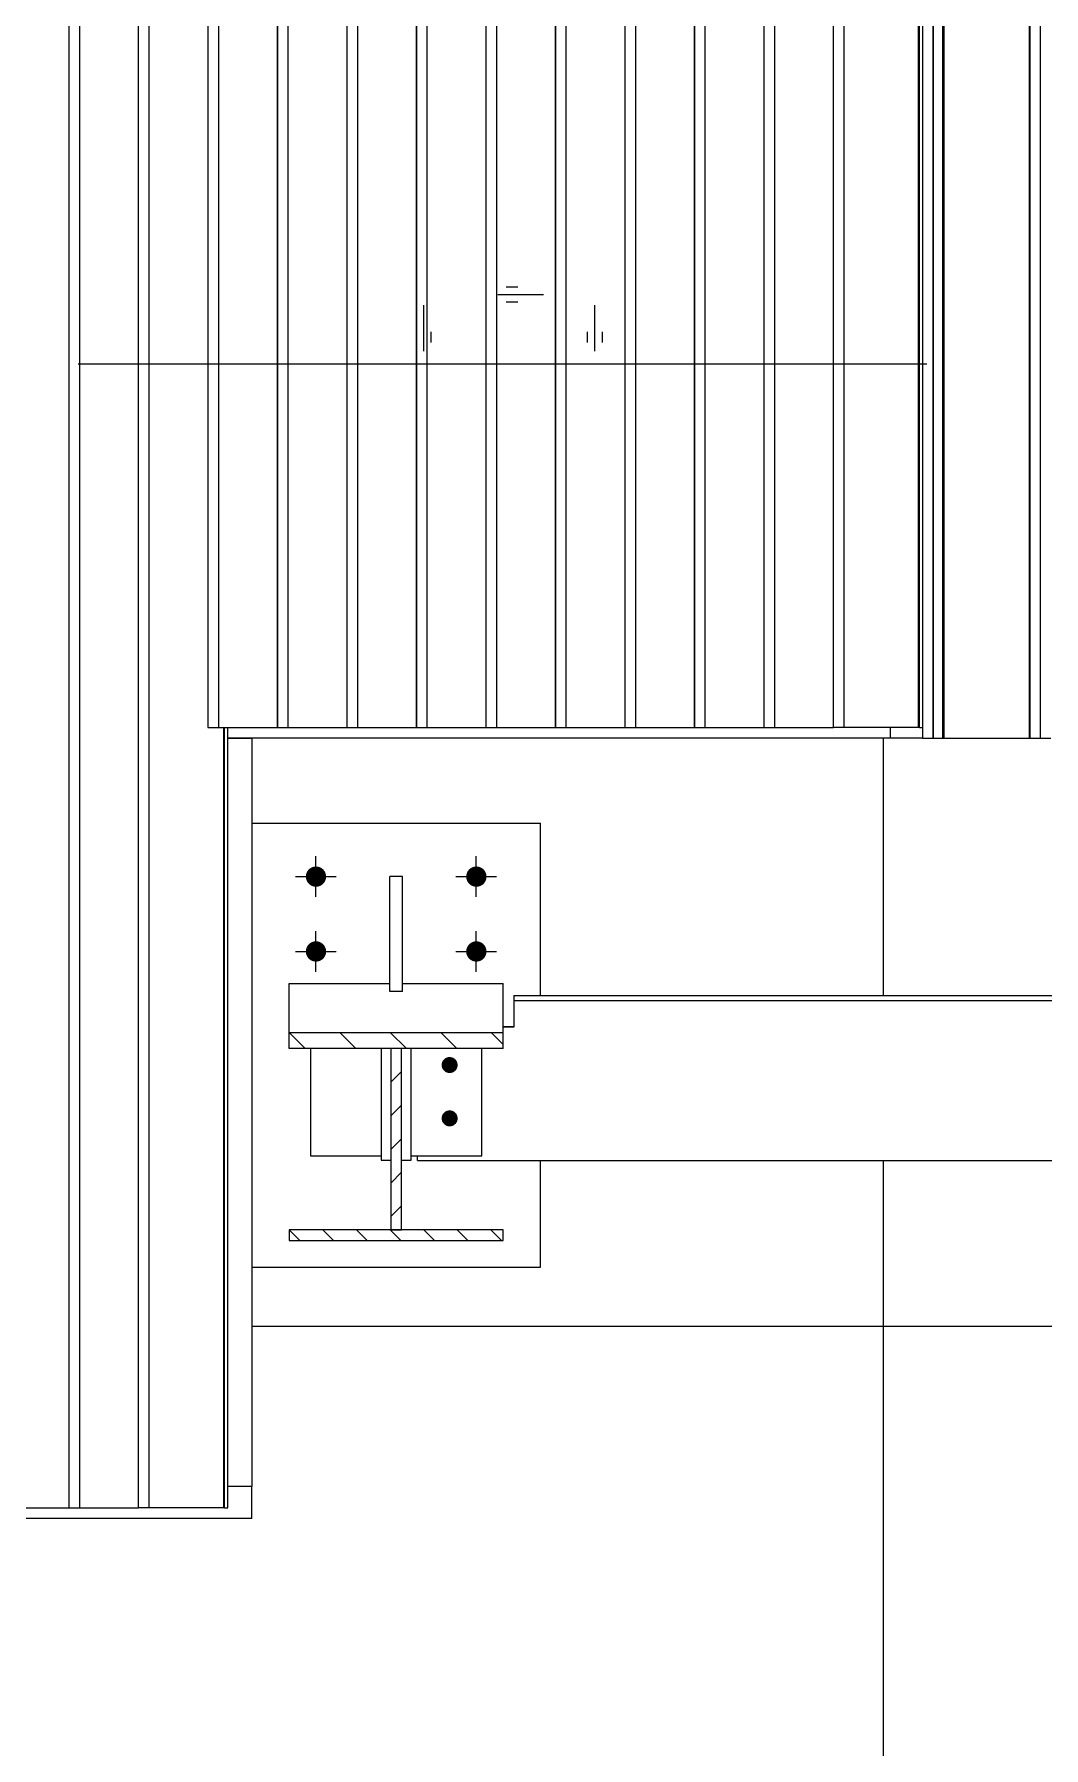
# Model space of a CAD drawing. Header units: millimetres. Extents: x -220592 to 404889, y -217665 to 38245.
# Drawn here: x -902.9 to -893.46, y -1504.85 to -1488.82 of the extents above; entities that cross this region are included whole.
import ezdxf

# ---------------------------------------------------------------- set-up
doc = ezdxf.new("R2010")
doc.units = ezdxf.units.MM
doc.linetypes.add('XKITLINE00', pattern=[0])
doc.linetypes.add('XKITLINE02', pattern=[4, 2, -2])
doc.layers.add('000 - 0_HIDE_OBJ_FRAMING_DEF_SUB_1', color=7, linetype='Continuous')
for name, color, linetype, lineweight in [('Bolt', 7, 'Continuous', 0), ('Part', 7, 'Continuous', 0), ('S-GRID', 7, 'Continuous', 0)]:
    doc.layers.add(name, color=color, linetype=linetype, lineweight=lineweight)

# ---------------------------------------------------------------- blocks, each defined once
blk = doc.blocks.new('*A3708')
at = {"layer": '000 - 0_HIDE_OBJ_FRAMING_DEF_SUB_1', "color": 7, "linetype": 'XKITLINE00', "lineweight": 0}
for p, q in [((-89.258177, -89.227856), (-89.408461, -89.077572)), ((-88.78582, -89.227856), (-88.936104, -89.077572)), ((-88.313463, -89.227856), (-88.463748, -89.077572)), ((-87.841107, -89.227856), (-87.991391, -89.077572)), ((-87.408461, -89.188145), (-87.519034, -89.077572))]:
    blk.add_line(p, q, dxfattribs=at)
blk = doc.blocks.new('*A3709')
at = {"layer": '000 - 0_HIDE_OBJ_FRAMING_DEF_SUB_1', "color": 7, "linetype": 'XKITLINE00', "lineweight": 0}
for p, q in [((-88.458461, -89.542099), (-88.358461, -89.442099)), ((-88.458461, -89.856408), (-88.358461, -89.756408)), ((-88.458461, -90.170717), (-88.358461, -90.070717)), ((-88.458461, -90.485026), (-88.358461, -90.385026)), ((-88.458461, -90.799335), (-88.358461, -90.699335))]:
    blk.add_line(p, q, dxfattribs=at)
blk = doc.blocks.new('*A3711')
at = {"layer": '000 - 0_HIDE_OBJ_FRAMING_DEF_SUB_1', "color": 7, "linetype": 'XKITLINE00', "lineweight": 0}
for p, q in [((-89.308461, -91.023622), (-89.408461, -90.923622)), ((-88.994152, -91.023622), (-89.094152, -90.923622)), ((-88.679843, -91.023622), (-88.779843, -90.923622)), ((-88.365534, -91.023622), (-88.465534, -90.923622)), ((-88.051225, -91.023622), (-88.151225, -90.923622)), ((-87.736917, -91.023622), (-87.836917, -90.923622)), ((-87.422608, -91.023622), (-87.522608, -90.923622))]:
    blk.add_line(p, q, dxfattribs=at)
blk = doc.blocks.new('*A5172')
at = {"layer": 'S-GRID', "color": 7, "linetype": 'XKITLINE00', "lineweight": 0}
blk.add_line((-91.382288, -82.823645), (-83.444788, -82.823645), dxfattribs=at)
blk = doc.blocks.new('*A5187')
at = {"layer": 'Part', "color": 7, "linetype": 'XKITLINE00', "lineweight": 0}
for p, q in [((-83.384543, -82.823645), (-83.3843, -82.823645)), ((-83.384543, -85.323645), (-83.3843, -85.323645))]:
    blk.add_line(p, q, dxfattribs=at)
blk = doc.blocks.new('*A5191')
at = {"layer": '000 - 0_HIDE_OBJ_FRAMING_DEF_SUB_1', "color": 7, "linetype": 'XKITLINE00', "lineweight": 0}
for p, q in [((-83.850236, -88.731141), (-83.850236, -86.323645)), ((-83.850236, -124.823645), (-83.850236, -90.274129))]:
    blk.add_line(p, q, dxfattribs=at)
blk = doc.blocks.new('*A5200')
at = {"layer": 'Part', "color": 7, "linetype": 'XKITLINE00', "lineweight": 0}
for p, q in [((-83.384543, -82.823645), (-83.3843, -82.823645)), ((-89.758502, -91.823645), (-15.938502, -91.823645))]:
    blk.add_line(p, q, dxfattribs=at)
blk = doc.blocks.new('*A5250')
at = {"layer": 'Part', "color": 7, "linetype": 'XKITLINE00', "lineweight": 0}
blk.add_line((-92.119649, -93.523645), (-91.469649, -93.523645), dxfattribs=at)
blk = doc.blocks.new('*A5251')
at = {"layer": 'Part', "color": 7, "linetype": 'XKITLINE00', "lineweight": 0}
for p, q in [((-91.469649, -63.723645), (-91.469649, -93.523645)), ((-91.467181, -93.523645), (-91.467181, -63.723645)), ((-91.36803, -93.523645), (-91.36803, -63.723645)), ((-91.469649, -93.523645), (-90.819649, -93.523645))]:
    blk.add_line(p, q, dxfattribs=at)
blk = doc.blocks.new('*A5252')
at = {"layer": 'Part', "color": 7, "linetype": 'XKITLINE00', "lineweight": 0}
for p, q in [((-90.819649, -93.523645), (-90.819649, -63.723645)), ((-90.817181, -93.523645), (-90.817181, -63.723645)), ((-90.71803, -93.523645), (-90.71803, -63.723645)), ((-90.021784, -93.523645), (-90.021784, -86.223645)), ((-90.015315, -93.523645), (-90.015315, -86.223645)), ((-89.981827, -93.523645), (-89.981827, -86.223645)), ((-90.021784, -93.523645), (-90.819649, -93.523645)), ((-90.015315, -93.523645), (-90.021784, -93.523645)), ((-90.015315, -93.523645), (-89.981827, -93.523645))]:
    blk.add_line(p, q, dxfattribs=at)
blk = doc.blocks.new('*A5253')
at = {"layer": 'Part', "color": 7, "linetype": 'XKITLINE00', "lineweight": 0}
for p, q in [((-89.519649, -63.723645), (-89.519649, -86.223645)), ((-89.517181, -86.223645), (-89.517181, -63.723645)), ((-89.41803, -86.223645), (-89.41803, -63.723645)), ((-89.519649, -86.223645), (-88.869649, -86.223645))]:
    blk.add_line(p, q, dxfattribs=at)
blk = doc.blocks.new('*A5254')
at = {"layer": 'Part', "color": 7, "linetype": 'XKITLINE00', "lineweight": 0}
for p, q in [((-90.169649, -63.723645), (-90.169649, -86.223645)), ((-90.167181, -86.223645), (-90.167181, -63.723645)), ((-90.06803, -86.223645), (-90.06803, -63.723645)), ((-90.169649, -86.223645), (-89.519649, -86.223645))]:
    blk.add_line(p, q, dxfattribs=at)
blk = doc.blocks.new('*A5258')
at = {"layer": 'Part', "color": 7, "linetype": 'XKITLINE00', "lineweight": 0}
for p, q in [((-84.319649, -86.223645), (-84.319649, -63.723645)), ((-84.317181, -86.223645), (-84.317181, -63.723645)), ((-84.21803, -86.223645), (-84.21803, -63.723645)), ((-83.521784, -86.223645), (-83.521784, -63.723645)), ((-83.515315, -86.223645), (-83.515315, -63.723645)), ((-83.481827, -86.223645), (-83.481827, -63.723645)), ((-83.521784, -86.223645), (-84.319649, -86.223645)), ((-83.515315, -86.223645), (-83.521784, -86.223645)), ((-83.515315, -86.223645), (-83.481827, -86.223645))]:
    blk.add_line(p, q, dxfattribs=at)
blk = doc.blocks.new('*A5286')
at = {"layer": 'Part', "color": 7, "linetype": 'XKITLINE00', "lineweight": 0}
for p, q in [((-83.384543, -86.323645), (-83.384543, -63.623645)), ((-83.3843, -86.323645), (-83.3843, -63.623645)), ((-83.2943, -86.323645), (-83.2943, -63.623645)), ((-83.288745, -86.323645), (-83.288745, -63.623645)), ((-83.285062, -86.323645), (-83.285062, -63.623645)), ((-83.284316, -86.323645), (-83.284316, -63.623645)), ((-82.484302, -86.323645), (-82.484302, -63.623645)), ((-82.482615, -86.323645), (-82.482615, -63.623645)), ((-82.478127, -86.323645), (-82.478127, -63.623645)), ((-82.3843, -63.623645), (-82.3843, -86.323645)), ((-83.484438, -86.323645), (-82.284324, -86.323645)), ((-83.3843, -86.323645), (-83.384543, -86.323645))]:
    blk.add_line(p, q, dxfattribs=at)
blk = doc.blocks.new('*A5308')
at = {"layer": 'Part', "color": 7, "linetype": 'XKITLINE00', "lineweight": 0}
for p, q in [((-84.969649, -63.723645), (-84.969649, -86.223645)), ((-84.967181, -86.223645), (-84.967181, -63.723645)), ((-84.86803, -86.223645), (-84.86803, -63.723645)), ((-84.969649, -86.223645), (-84.319649, -86.223645))]:
    blk.add_line(p, q, dxfattribs=at)
blk = doc.blocks.new('*A5309')
at = {"layer": 'Part', "color": 7, "linetype": 'XKITLINE00', "lineweight": 0}
for p, q in [((-85.619649, -63.723645), (-85.619649, -86.223645)), ((-85.617181, -86.223645), (-85.617181, -63.723645)), ((-85.51803, -86.223645), (-85.51803, -63.723645)), ((-85.619649, -86.223645), (-84.969649, -86.223645))]:
    blk.add_line(p, q, dxfattribs=at)
blk = doc.blocks.new('*A5310')
at = {"layer": 'Part', "color": 7, "linetype": 'XKITLINE00', "lineweight": 0}
for p, q in [((-86.269649, -63.723645), (-86.269649, -86.223645)), ((-86.267181, -86.223645), (-86.267181, -63.723645)), ((-86.16803, -86.223645), (-86.16803, -63.723645)), ((-86.269649, -86.223645), (-85.619649, -86.223645))]:
    blk.add_line(p, q, dxfattribs=at)
blk = doc.blocks.new('*A5311')
at = {"layer": 'Part', "color": 7, "linetype": 'XKITLINE00', "lineweight": 0}
for p, q in [((-86.919649, -63.723645), (-86.919649, -86.223645)), ((-86.917181, -86.223645), (-86.917181, -63.723645)), ((-86.81803, -86.223645), (-86.81803, -63.723645)), ((-86.919649, -86.223645), (-86.269649, -86.223645))]:
    blk.add_line(p, q, dxfattribs=at)
blk = doc.blocks.new('*A5312')
at = {"layer": 'Part', "color": 7, "linetype": 'XKITLINE00', "lineweight": 0}
for p, q in [((-87.569649, -63.723645), (-87.569649, -86.223645)), ((-87.567181, -86.223645), (-87.567181, -63.723645)), ((-87.46803, -86.223645), (-87.46803, -63.723645)), ((-87.569649, -86.223645), (-86.919649, -86.223645))]:
    blk.add_line(p, q, dxfattribs=at)
blk = doc.blocks.new('*A5313')
at = {"layer": 'Part', "color": 7, "linetype": 'XKITLINE00', "lineweight": 0}
for p, q in [((-88.219649, -63.723645), (-88.219649, -86.223645)), ((-88.217181, -86.223645), (-88.217181, -63.723645)), ((-88.11803, -86.223645), (-88.11803, -63.723645)), ((-88.219649, -86.223645), (-87.569649, -86.223645))]:
    blk.add_line(p, q, dxfattribs=at)
blk = doc.blocks.new('*A5314')
at = {"layer": 'Part', "color": 7, "linetype": 'XKITLINE00', "lineweight": 0}
for p, q in [((-88.869649, -63.723645), (-88.869649, -86.223645)), ((-88.867181, -86.223645), (-88.867181, -63.723645)), ((-88.76803, -86.223645), (-88.76803, -63.723645)), ((-88.869649, -86.223645), (-88.219649, -86.223645))]:
    blk.add_line(p, q, dxfattribs=at)
blk = doc.blocks.new('*A5604')
at = {"layer": '000 - 0_HIDE_OBJ_FRAMING_DEF_SUB_1', "color": 7, "linetype": 'XKITLINE00', "lineweight": 0}
for p, q in [((-89.208474, -89.227856), (-89.208474, -90.229848)), ((-88.548474, -89.227856), (-88.548474, -90.27014)), ((-89.208474, -90.229848), (-88.548474, -90.229848)), ((-88.548474, -90.27014), (-88.458474, -90.27014))]:
    blk.add_line(p, q, dxfattribs=at)
blk = doc.blocks.new('*A5605')
at = {"layer": '000 - 0_HIDE_OBJ_FRAMING_DEF_SUB_1', "color": 7, "linetype": 'XKITLINE00', "lineweight": 0}
for p, q in [((-87.308461, -88.731141), (-87.308461, -89.026461)), ((-87.308461, -88.731141), (-74.508461, -88.731141)), ((-87.308461, -88.776927), (-74.508461, -88.776927)), ((-74.508461, -89.026461), (-74.508461, -88.731141)), ((-87.408461, -89.022493), (-87.308461, -89.022493)), ((-87.308461, -89.026461), (-87.408461, -89.026461)), ((-74.508461, -89.022493), (-74.408461, -89.022493)), ((-74.408461, -89.026461), (-74.508461, -89.026461)), ((-88.208498, -90.274129), (-88.208498, -90.229848)), ((-73.608461, -90.274129), (-73.608461, -90.229848)), ((-88.208498, -90.274129), (-73.608461, -90.274129))]:
    blk.add_line(p, q, dxfattribs=at)
blk = doc.blocks.new('*A5608')
at = {"layer": '000 - 0_HIDE_OBJ_FRAMING_DEF_SUB_1', "color": 7, "linetype": 'XKITLINE00', "lineweight": 0}
for p, q in [((-89.758502, -87.119279), (-87.058502, -87.119279)), ((-87.058502, -88.731141), (-87.058502, -87.119279)), ((-87.058502, -91.273579), (-87.058502, -90.274129)), ((-89.758502, -91.273579), (-87.058502, -91.273579))]:
    blk.add_line(p, q, dxfattribs=at)
blk = doc.blocks.new('*A5609')
at = {"layer": '000 - 0_HIDE_OBJ_FRAMING_DEF_SUB_1', "color": 7, "linetype": 'XKITLINE00', "lineweight": 0}
for p, q in [((-88.348461, -87.619328), (-88.468461, -87.619328)), ((-88.468461, -88.695091), (-88.468461, -87.619328)), ((-88.348461, -88.695091), (-88.348461, -87.619328)), ((-88.348461, -88.695091), (-88.468461, -88.695091))]:
    blk.add_line(p, q, dxfattribs=at)
blk = doc.blocks.new('*A5610')
at = {"layer": '000 - 0_HIDE_OBJ_FRAMING_DEF_SUB_1'}
for points in [[(-87.901, -89.307), (-87.894, -89.308), (-87.887, -89.31), (-87.88, -89.312), (-87.873, -89.315), (-87.867, -89.319), (-87.861, -89.324), (-87.855, -89.328), (-87.85, -89.334), (-87.846, -89.34), (-87.842, -89.346), (-87.839, -89.353), (-87.837, -89.36), (-87.835, -89.367), (-87.834, -89.374), (-87.833, -89.381), (-87.834, -89.389), (-87.835, -89.396), (-87.837, -89.403), (-87.839, -89.41), (-87.842, -89.417), (-87.846, -89.423), (-87.85, -89.429), (-87.855, -89.434), (-87.861, -89.439), (-87.867, -89.444), (-87.873, -89.447), (-87.88, -89.451), (-87.887, -89.453), (-87.894, -89.455), (-87.901, -89.456), (-87.908, -89.456), (-87.916, -89.456), (-87.923, -89.455), (-87.93, -89.453), (-87.937, -89.451), (-87.944, -89.447), (-87.95, -89.444), (-87.956, -89.439), (-87.961, -89.434), (-87.966, -89.429), (-87.971, -89.423), (-87.975, -89.417), (-87.978, -89.41), (-87.98, -89.403), (-87.982, -89.396), (-87.983, -89.389), (-87.983, -89.381), (-87.983, -89.374), (-87.982, -89.367), (-87.98, -89.36), (-87.978, -89.353), (-87.975, -89.346), (-87.971, -89.34), (-87.966, -89.334), (-87.961, -89.328), (-87.956, -89.324), (-87.95, -89.319), (-87.944, -89.315), (-87.937, -89.312), (-87.93, -89.31), (-87.923, -89.308), (-87.916, -89.307), (-87.908, -89.307)], [(-87.901, -89.806), (-87.894, -89.807), (-87.887, -89.809), (-87.88, -89.811), (-87.873, -89.814), (-87.867, -89.818), (-87.861, -89.823), (-87.855, -89.828), (-87.85, -89.833), (-87.846, -89.839), (-87.842, -89.845), (-87.839, -89.852), (-87.837, -89.859), (-87.835, -89.866), (-87.834, -89.873), (-87.833, -89.88), (-87.834, -89.888), (-87.835, -89.895), (-87.837, -89.902), (-87.839, -89.909), (-87.842, -89.916), (-87.846, -89.922), (-87.85, -89.928), (-87.855, -89.933), (-87.861, -89.938), (-87.867, -89.943), (-87.873, -89.946), (-87.88, -89.95), (-87.887, -89.952), (-87.894, -89.954), (-87.901, -89.955), (-87.908, -89.955), (-87.916, -89.955), (-87.923, -89.954), (-87.93, -89.952), (-87.937, -89.95), (-87.944, -89.946), (-87.95, -89.943), (-87.956, -89.938), (-87.961, -89.933), (-87.966, -89.928), (-87.971, -89.922), (-87.975, -89.916), (-87.978, -89.909), (-87.98, -89.902), (-87.982, -89.895), (-87.983, -89.888), (-87.983, -89.88), (-87.983, -89.873), (-87.982, -89.866), (-87.98, -89.859), (-87.978, -89.852), (-87.975, -89.845), (-87.971, -89.839), (-87.966, -89.833), (-87.961, -89.828), (-87.956, -89.823), (-87.95, -89.818), (-87.944, -89.814), (-87.937, -89.811), (-87.93, -89.809), (-87.923, -89.807), (-87.916, -89.806), (-87.908, -89.806)]]:
    blk.add_hatch(color=7, dxfattribs=at).paths.add_polyline_path(points, flags=17)
at = {"layer": '000 - 0_HIDE_OBJ_FRAMING_DEF_SUB_1', "color": 7, "linetype": 'XKITLINE00', "lineweight": 0}
for p, q in [((-87.908, -89.386), (-87.908, -89.357)), ((-87.908, -89.885), (-87.908, -89.856))]:
    blk.add_line(p, q, dxfattribs=at)
blk = doc.blocks.new('*A5613')
at = {"layer": '000 - 0_HIDE_OBJ_FRAMING_DEF_SUB_1'}
for points in [[(-89.253, -87.61), (-89.252, -87.601), (-89.249, -87.592), (-89.246, -87.583), (-89.242, -87.574), (-89.237, -87.566), (-89.232, -87.559), (-89.226, -87.552), (-89.219, -87.546), (-89.211, -87.54), (-89.203, -87.535), (-89.195, -87.532), (-89.186, -87.528), (-89.177, -87.526), (-89.168, -87.525), (-89.159, -87.524), (-89.149, -87.525), (-89.14, -87.526), (-89.131, -87.528), (-89.122, -87.532), (-89.114, -87.535), (-89.106, -87.54), (-89.098, -87.546), (-89.091, -87.552), (-89.085, -87.559), (-89.08, -87.566), (-89.075, -87.574), (-89.071, -87.583), (-89.068, -87.592), (-89.065, -87.601), (-89.064, -87.61), (-89.064, -87.619), (-89.064, -87.629), (-89.065, -87.638), (-89.068, -87.647), (-89.071, -87.656), (-89.075, -87.664), (-89.08, -87.672), (-89.085, -87.68), (-89.091, -87.686), (-89.098, -87.693), (-89.106, -87.698), (-89.114, -87.703), (-89.122, -87.707), (-89.131, -87.71), (-89.14, -87.712), (-89.149, -87.714), (-89.159, -87.714), (-89.168, -87.714), (-89.177, -87.712), (-89.186, -87.71), (-89.195, -87.707), (-89.203, -87.703), (-89.211, -87.698), (-89.219, -87.693), (-89.226, -87.686), (-89.232, -87.68), (-89.237, -87.672), (-89.242, -87.664), (-89.246, -87.656), (-89.249, -87.647), (-89.252, -87.638), (-89.253, -87.629), (-89.254, -87.619)], [(-87.753, -87.61), (-87.752, -87.601), (-87.749, -87.592), (-87.746, -87.583), (-87.742, -87.574), (-87.737, -87.566), (-87.732, -87.559), (-87.726, -87.552), (-87.719, -87.546), (-87.711, -87.54), (-87.703, -87.535), (-87.695, -87.532), (-87.686, -87.528), (-87.677, -87.526), (-87.668, -87.525), (-87.659, -87.524), (-87.649, -87.525), (-87.64, -87.526), (-87.631, -87.528), (-87.622, -87.532), (-87.614, -87.535), (-87.606, -87.54), (-87.598, -87.546), (-87.591, -87.552), (-87.585, -87.559), (-87.58, -87.566), (-87.575, -87.574), (-87.571, -87.583), (-87.568, -87.592), (-87.565, -87.601), (-87.564, -87.61), (-87.564, -87.619), (-87.564, -87.629), (-87.565, -87.638), (-87.568, -87.647), (-87.571, -87.656), (-87.575, -87.664), (-87.58, -87.672), (-87.585, -87.68), (-87.591, -87.686), (-87.598, -87.693), (-87.606, -87.698), (-87.614, -87.703), (-87.622, -87.707), (-87.631, -87.71), (-87.64, -87.712), (-87.649, -87.714), (-87.659, -87.714), (-87.668, -87.714), (-87.677, -87.712), (-87.686, -87.71), (-87.695, -87.707), (-87.703, -87.703), (-87.711, -87.698), (-87.719, -87.693), (-87.726, -87.686), (-87.732, -87.68), (-87.737, -87.672), (-87.742, -87.664), (-87.746, -87.656), (-87.749, -87.647), (-87.752, -87.638), (-87.753, -87.629), (-87.754, -87.619)], [(-89.253, -88.31), (-89.252, -88.301), (-89.249, -88.292), (-89.246, -88.283), (-89.242, -88.274), (-89.237, -88.266), (-89.232, -88.259), (-89.226, -88.252), (-89.219, -88.246), (-89.211, -88.24), (-89.203, -88.235), (-89.195, -88.232), (-89.186, -88.228), (-89.177, -88.226), (-89.168, -88.225), (-89.159, -88.224), (-89.149, -88.225), (-89.14, -88.226), (-89.131, -88.228), (-89.122, -88.232), (-89.114, -88.235), (-89.106, -88.24), (-89.098, -88.246), (-89.091, -88.252), (-89.085, -88.259), (-89.08, -88.266), (-89.075, -88.274), (-89.071, -88.283), (-89.068, -88.292), (-89.065, -88.301), (-89.064, -88.31), (-89.064, -88.319), (-89.064, -88.329), (-89.065, -88.338), (-89.068, -88.347), (-89.071, -88.356), (-89.075, -88.364), (-89.08, -88.372), (-89.085, -88.38), (-89.091, -88.386), (-89.098, -88.393), (-89.106, -88.398), (-89.114, -88.403), (-89.122, -88.407), (-89.131, -88.41), (-89.14, -88.412), (-89.149, -88.414), (-89.159, -88.414), (-89.168, -88.414), (-89.177, -88.412), (-89.186, -88.41), (-89.195, -88.407), (-89.203, -88.403), (-89.211, -88.398), (-89.219, -88.393), (-89.226, -88.386), (-89.232, -88.38), (-89.237, -88.372), (-89.242, -88.364), (-89.246, -88.356), (-89.249, -88.347), (-89.252, -88.338), (-89.253, -88.329), (-89.254, -88.319)], [(-87.753, -88.31), (-87.752, -88.301), (-87.749, -88.292), (-87.746, -88.283), (-87.742, -88.274), (-87.737, -88.266), (-87.732, -88.259), (-87.726, -88.252), (-87.719, -88.246), (-87.711, -88.24), (-87.703, -88.235), (-87.695, -88.232), (-87.686, -88.228), (-87.677, -88.226), (-87.668, -88.225), (-87.659, -88.224), (-87.649, -88.225), (-87.64, -88.226), (-87.631, -88.228), (-87.622, -88.232), (-87.614, -88.235), (-87.606, -88.24), (-87.598, -88.246), (-87.591, -88.252), (-87.585, -88.259), (-87.58, -88.266), (-87.575, -88.274), (-87.571, -88.283), (-87.568, -88.292), (-87.565, -88.301), (-87.564, -88.31), (-87.564, -88.319), (-87.564, -88.329), (-87.565, -88.338), (-87.568, -88.347), (-87.571, -88.356), (-87.575, -88.364), (-87.58, -88.372), (-87.585, -88.38), (-87.591, -88.386), (-87.598, -88.393), (-87.606, -88.398), (-87.614, -88.403), (-87.622, -88.407), (-87.631, -88.41), (-87.64, -88.412), (-87.649, -88.414), (-87.659, -88.414), (-87.668, -88.414), (-87.677, -88.412), (-87.686, -88.41), (-87.695, -88.407), (-87.703, -88.403), (-87.711, -88.398), (-87.719, -88.393), (-87.726, -88.386), (-87.732, -88.38), (-87.737, -88.372), (-87.742, -88.364), (-87.746, -88.356), (-87.749, -88.347), (-87.752, -88.338), (-87.753, -88.329), (-87.754, -88.319)]]:
    blk.add_hatch(color=7, dxfattribs=at).paths.add_polyline_path(points, flags=17)
at = {"layer": '000 - 0_HIDE_OBJ_FRAMING_DEF_SUB_1', "color": 7, "linetype": 'XKITLINE00', "lineweight": 0}
for p, q in [((-89.159, -87.809), (-89.159, -87.429)), ((-87.659, -87.809), (-87.659, -87.429)), ((-89.349, -87.619), (-88.969, -87.619)), ((-87.849, -87.619), (-87.469, -87.619)), ((-89.159, -88.509), (-89.159, -88.129)), ((-87.659, -88.509), (-87.659, -88.129)), ((-89.349, -88.319), (-88.969, -88.319)), ((-87.849, -88.319), (-87.469, -88.319))]:
    blk.add_line(p, q, dxfattribs=at)
blk = doc.blocks.new('*A5617')
at = {"layer": '000 - 0_HIDE_OBJ_FRAMING_DEF_SUB_1', "color": 7, "linetype": 'XKITLINE00', "lineweight": 0}
for p, q in [((-89.408461, -88.619373), (-88.468461, -88.619373)), ((-89.408461, -89.227856), (-89.408461, -88.619373)), ((-88.348461, -88.619373), (-87.408461, -88.619373)), ((-87.408461, -89.227856), (-87.408461, -88.619373)), ((-89.408461, -89.077572), (-87.408461, -89.077572)), ((-87.408461, -89.227856), (-89.408461, -89.227856))]:
    blk.add_line(p, q, dxfattribs=at)
blk = doc.blocks.new('*A5618')
at = {"layer": '000 - 0_HIDE_OBJ_FRAMING_DEF_SUB_1', "color": 7, "linetype": 'XKITLINE00', "lineweight": 0}
for p, q in [((-88.358461, -89.22779), (-88.458461, -89.22779)), ((-88.458461, -89.22779), (-88.458461, -90.923621)), ((-88.358461, -90.923621), (-88.358461, -89.22779)), ((-88.458461, -90.923621), (-88.358461, -90.923621))]:
    blk.add_line(p, q, dxfattribs=at)
blk = doc.blocks.new('*A5620')
at = {"layer": '000 - 0_HIDE_OBJ_FRAMING_DEF_SUB_1', "color": 7, "linetype": 'XKITLINE00', "lineweight": 0}
for p, q in [((-87.408461, -90.923622), (-89.408461, -90.923622)), ((-89.408461, -90.923622), (-89.408461, -91.023622)), ((-89.408461, -91.023622), (-87.408461, -91.023622)), ((-87.408461, -91.023622), (-87.408461, -90.923622))]:
    blk.add_line(p, q, dxfattribs=at)
blk = doc.blocks.new('*A5623')
at = {"layer": '000 - 0_HIDE_OBJ_FRAMING_DEF_SUB_1', "color": 7, "linetype": 'XKITLINE00', "lineweight": 0}
for p, q in [((-88.268461, -90.27014), (-88.268461, -89.227856)), ((-87.608461, -90.229848), (-87.608461, -89.227856)), ((-88.268461, -90.229848), (-87.608461, -90.229848)), ((-88.358461, -90.27014), (-88.268461, -90.27014))]:
    blk.add_line(p, q, dxfattribs=at)
blk = doc.blocks.new('*A5634')
at = {"layer": '000 - 0_HIDE_OBJ_FRAMING_DEF_SUB_1', "color": 7, "linetype": 'XKITLINE00', "lineweight": 0}
for p, q in [((-83.484438, -86.223645), (-83.484438, -86.323645)), ((-83.484438, -86.323645), (-89.981827, -86.323645))]:
    blk.add_line(p, q, dxfattribs=at)
blk = doc.blocks.new('*A5635')
at = {"layer": 'Part', "color": 7, "linetype": 'XKITLINE00', "lineweight": 0}
for p, q in [((-89.758502, -93.323645), (-89.981827, -93.323645)), ((-89.758502, -93.623645), (-89.758502, -93.323645)), ((-97.284324, -93.623645), (-97.284324, -93.523645)), ((-89.758502, -93.623645), (-97.284324, -93.623645))]:
    blk.add_line(p, q, dxfattribs=at)
blk = doc.blocks.new('*A5636')
at = {"layer": 'Part', "color": 7, "linetype": 'XKITLINE00', "lineweight": 0}
for p, q in [((-89.981827, -86.323645), (-89.758502, -86.323645)), ((-89.758502, -86.323645), (-89.758502, -93.323645)), ((-89.758502, -93.323645), (-89.981827, -93.323645))]:
    blk.add_line(p, q, dxfattribs=at)
blk = doc.blocks.new('*A5637')
at = {"layer": '000 - 0_HIDE_OBJ_FRAMING_DEF_SUB_1', "color": 7, "linetype": 'XKITLINE00', "lineweight": 0}
for p, q in [((-83.784438, -86.323645), (-83.784438, -86.223645)), ((-83.484438, -86.223645), (-83.484438, -86.323645)), ((-83.484438, -86.323645), (-83.784438, -86.323645))]:
    blk.add_line(p, q, dxfattribs=at)
blk = doc.blocks.new('*A5640')
at = {"layer": 'Bolt', "color": 7, "linetype": 'XKITLINE02', "lineweight": 0}
for p, q in [((-87.458968, -82.173645), (-87.029768, -82.173645)), ((-87.379768, -82.103645), (-87.319768, -82.103645)), ((-87.319768, -82.103645), (-87.269768, -82.103645)), ((-87.379768, -82.243645), (-87.319768, -82.243645)), ((-87.319768, -82.243645), (-87.269768, -82.243645))]:
    blk.add_line(p, q, dxfattribs=at)
blk = doc.blocks.new('*A5641')
at = {"layer": 'Bolt', "color": 7, "linetype": 'XKITLINE02', "lineweight": 0}
for p, q in [((-88.149768, -82.702845), (-88.149768, -82.273645)), ((-86.549768, -82.702845), (-86.549768, -82.273645)), ((-88.219768, -82.623645), (-88.219768, -82.523645)), ((-88.079768, -82.623645), (-88.079768, -82.523645)), ((-86.619768, -82.623645), (-86.619768, -82.523645)), ((-86.479768, -82.623645), (-86.479768, -82.523645))]:
    blk.add_line(p, q, dxfattribs=at)

msp = doc.modelspace()

# ---------------------------------------------------------------- block references
at = {"color": 7, "lineweight": 0}
for name in ['*A5191', '*A5286', '*A5250', '*A5251', '*A5252', '*A5254', '*A5253', '*A5314', '*A5313', '*A5312', '*A5311', '*A5310', '*A5309', '*A5308', '*A5258', '*A5172', '*A5640', '*A5641', '*A5187', '*A5200', '*A5634', '*A5637', '*A5636', '*A5608', '*A5613', '*A5609', '*A5617', '*A5605', '*A3708', '*A5604', '*A5618', '*A5623', '*A5610', '*A3709', '*A3711', '*A5620', '*A5635']:
    msp.add_blockref(name, (-811.109, -1409.08), dxfattribs=at)

doc.saveas('drawing.dxf')
